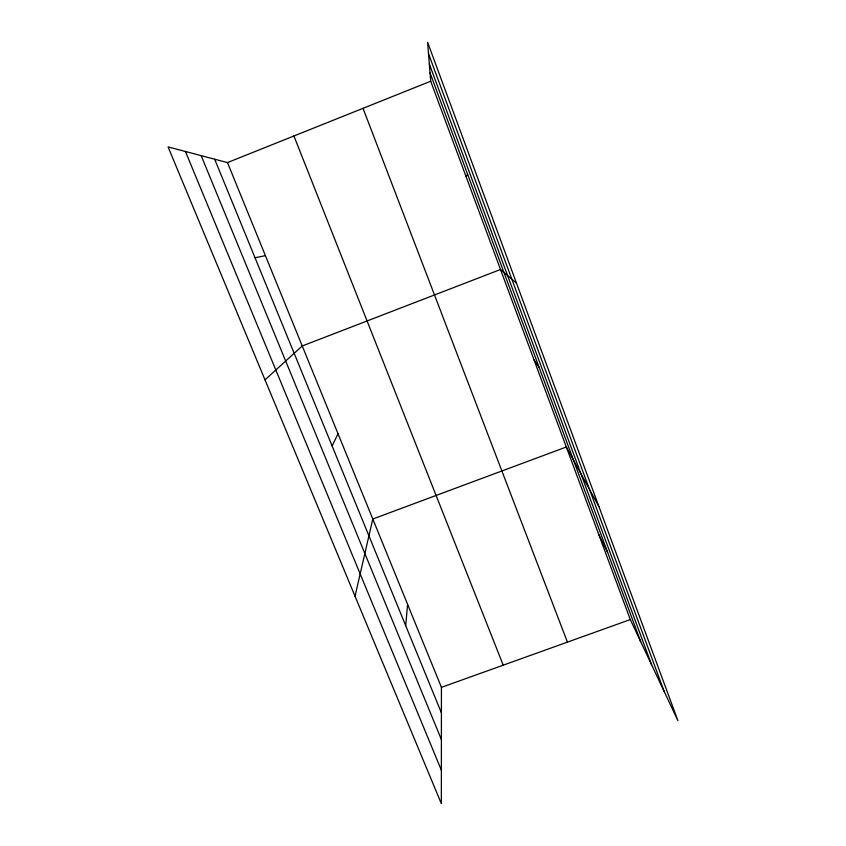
<?xml version="1.0" encoding="UTF-8"?>
<svg xmlns="http://www.w3.org/2000/svg" width="846" height="846" viewBox="0 0 846 846"><rect width="100%" height="100%" fill="white"/><g stroke="black" fill="none" stroke-linecap="round" stroke-linejoin="round"><path stroke-width="1.27" d="M227.479 162.591L441.422 687.354L441.358 803.7L168.079 146.908L227.479 162.591L430.709 81.227L427.611 42.3L677.921 720.676L630.302 619.568L430.709 81.227M405.71 625.691L407.592 604.382M355.034 596.24L372.79 519.01L566.323 447.005L598.957 506.669M332.108 445.958L338.019 433.734M466.135 176.761L467.595 174.244M264.999 379.843L302.244 345.972L500.515 269.493L516.494 283.177M441.422 687.354L630.302 619.568M255.048 257.776L265.411 255.629M533.889 359.539L539.219 367.65M598.778 534.535L607.576 552.216M185.443 151.497L441.379 770.241M201.168 155.643L441.39 739.552M214.683 159.217L441.411 712.861M293.922 135.984L503.222 665.178M363.019 108.32L567.433 642.135M428.52 53.71L664.195 691.531M429.345 64.021L651.621 664.85M430.043 72.862L640.708 641.68"/></g></svg>
